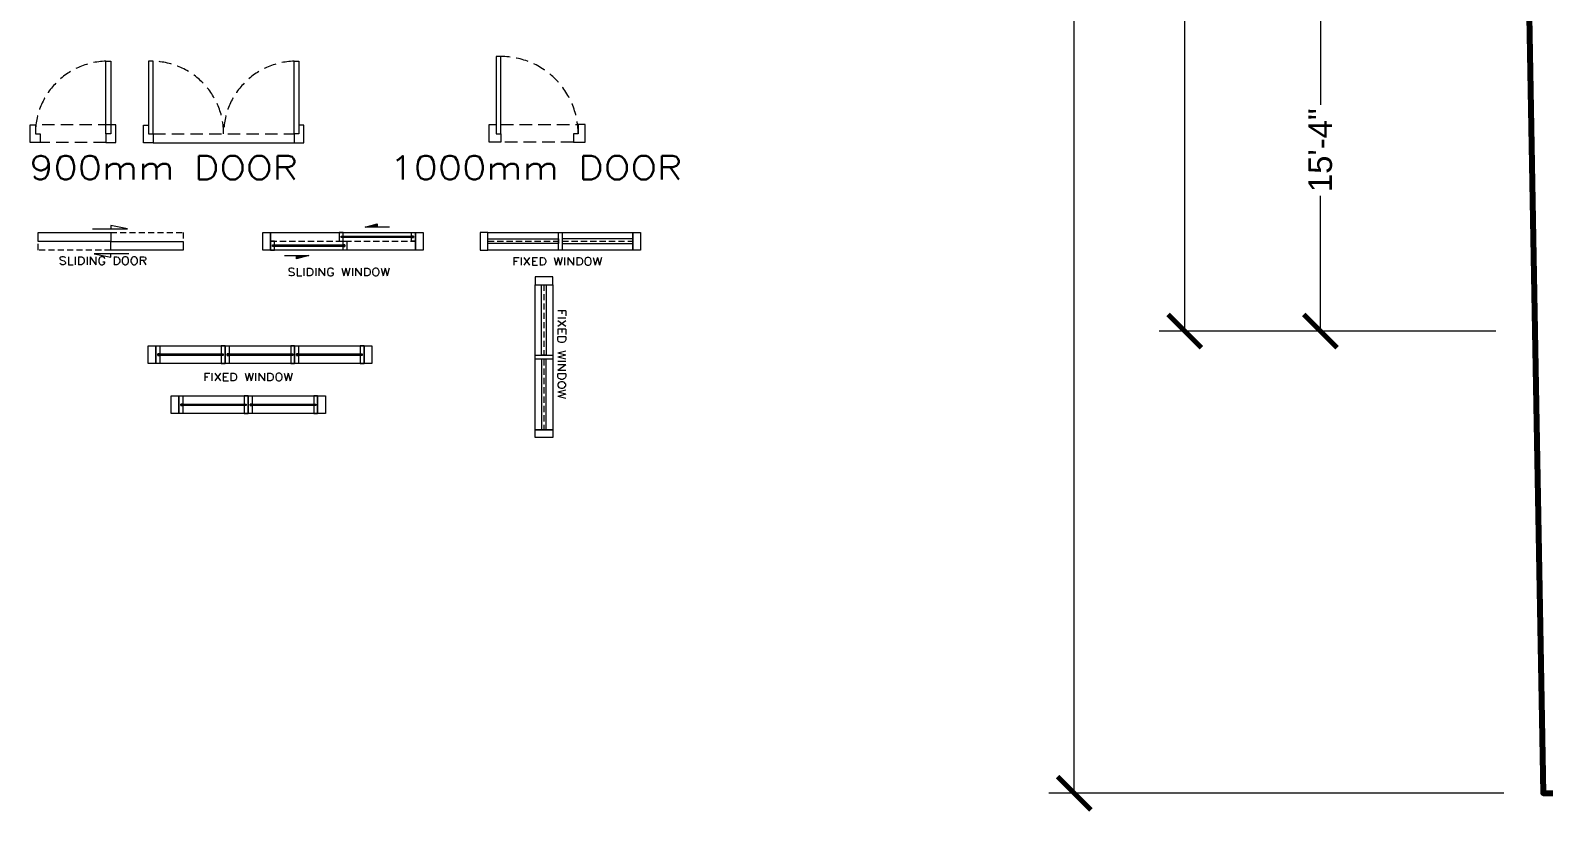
# Model space of a CAD drawing. Header units: millimetres. Extents: x 355 to 3640, y -248 to 1431.
# Drawn here: x 355 to 1127, y -10 to 389 of the extents above; entities that cross this region are included whole.
import ezdxf

# ---------------------------------------------------------------- set-up
doc = ezdxf.new("R2010")
doc.units = ezdxf.units.MM
doc.linetypes.add('HIDDEN', pattern=[9.525, 6.35, -3.175])
doc.linetypes.add('HIDDEN2', pattern=[4.7625, 3.175, -1.5875])
doc.layers.get('0').update_dxf_attribs({"plot": 0})
for name, color, linetype, lineweight in [('DIMENSION', 251, 'Continuous', 18), ('DOOR', 1, 'Continuous', 20), ('FLOORING', 33, 'Continuous', 13), ('PERIMETER', 4, 'Continuous', 80), ('TEXT', 9, 'Continuous', 15), ('WALL', 2, 'Continuous', 70), ('WINDOW', 153, 'Continuous', 20)]:
    doc.layers.add(name, color=color, linetype=linetype, lineweight=lineweight)
doc.styles.get("Standard").update_dxf_attribs({"font": 'arial.ttf'})
doc.dimstyles.new('ISO-25', dxfattribs={"dimtxt": 12, "dimasz": 17, "dimexe": 13, "dimexo": 20, "dimgap": 3.125, "dimtad": 0, "dimtoh": 1, "dimdec": 0, "dimdsep": 46, "dimlunit": 4, "dimtxsty": 'Standard', "dimblk": 'ARCHTICK', "dimcen": 2.5, "dimclrd": 256, "dimclre": 256, "dimclrt": 256, "dimadec": 0, "dimazin": 0, "dimtfac": 1, "dimtdec": 0, "dimtmove": 0, "dimatfit": 3, "dimldrblk": 'DOT', "dimfxl": 1, "dimlwd": -1, "dimlwe": -1, "dimarcsym": 0})

# ---------------------------------------------------------------- blocks, each defined once
blk = doc.blocks.new('900mm Door')
at = {"layer": 'DOOR', "linetype": 'HIDDEN'}
for p, q in [((0, 4.63), (-38.4, 4.63)), ((-2.4, -4.37), (-36, -4.37))]:
    blk.add_line(p, q, dxfattribs=at)
at = {"layer": 'DOOR'}
blk.add_lwpolyline([(-2.4, 36.99), (0, 36.99), (0, 0), (-2.4, 0)], close=True, dxfattribs=at)
for points in [[(-38.4, 4.63), (-38.4, 0), (-36, 0), (-36, -4.37), (-41, -4.37), (-41, 4.63), (-38.4, 4.63)], [(0, 4.63), (0, 0), (-2.4, 0), (-2.4, -4.37), (2.6, -4.37), (2.6, 4.63), (0, 4.63)]]:
    blk.add_lwpolyline(points, dxfattribs=at)
at = {"layer": 'DOOR', "linetype": 'HIDDEN'}
blk.add_arc((-1.4, 0), 37, 91.54872, 180, dxfattribs=at)
blk = doc.blocks.new('900x900mm Double Swing Door')
at = {"layer": 'DOOR', "linetype": 'HIDDEN'}
blk.add_line((2.4, 0), (74.4, 0), dxfattribs=at)
at = {"layer": 'DOOR'}
blk.add_line((2.4, -4.56), (74.4, -4.56), dxfattribs=at)
for points in [[(2.4, 36.99), (0, 36.99), (0, 0), (2.4, 0)], [(74.4, 36.99), (76.8, 36.99), (76.8, 0), (74.4, 0)]]:
    blk.add_lwpolyline(points, close=True, dxfattribs=at)
for points in [[(0, 4.44), (0, 0), (2.4, 0), (2.4, -4.56), (-2.4, -4.56), (-2.4, 4.44), (0, 4.44)], [(76.8, 4.44), (76.8, 0), (74.4, 0), (74.4, -4.56), (79.2, -4.56), (79.2, 4.44), (76.8, 4.44)]]:
    blk.add_lwpolyline(points, dxfattribs=at)
at = {"layer": 'DOOR', "linetype": 'HIDDEN'}
for centre, start, end in [((1.4, 0), 0, 88.45128), ((75.4, 0), 91.54872, 180)]:
    blk.add_arc(centre, 37, start, end, dxfattribs=at)
blk = doc.blocks.new('SLIDING DOOR 1 (900mm)')
at = {"layer": 'DOOR'}
for points in [[(-39.68, 5.11), (-76.67, 5.11), (-76.67, 9.66), (-39.68, 9.66)], [(-2.7, 0.66), (-39.68, 0.66), (-39.68, 5.11), (-2.7, 5.11)]]:
    blk.add_lwpolyline(points, close=True, dxfattribs=at)
at = {"layer": 'DOOR', "linetype": 'HIDDEN', "ltscale": 0.5}
for points in [[(-39.68, 9.66), (-2.7, 9.66), (-2.7, 5.11)], [(-39.68, 0.66), (-76.67, 0.66), (-76.67, 5.11)]]:
    blk.add_lwpolyline(points, dxfattribs=at)
at = {"layer": 'FLOORING'}
for points in [[(-48.87, 11.55), (-31.18, 11.55), (-39.68, 13.27), (-39.68, 11.55)], [(-30.5, -1.24), (-48.18, -1.24), (-39.68, -2.96), (-39.68, -1.24)]]:
    blk.add_lwpolyline(points, dxfattribs=at)
blk = doc.blocks.new('1000mm Hinged Door')
at = {"layer": 'DOOR', "linetype": 'HIDDEN'}
for p, q in [((2.4, 4.72), (41.76, 4.72)), ((39.36, -4.28), (2.4, -4.28))]:
    blk.add_line(p, q, dxfattribs=at)
at = {"layer": 'DOOR'}
blk.add_lwpolyline([(0, 0), (2.4, 0), (2.4, 39.36), (0, 39.36)], close=True, dxfattribs=at)
for points in [[(0, 4.72), (0, 0), (2.4, 0), (2.4, -4.28), (-3.6, -4.28), (-3.6, 4.72), (0, 4.72)], [(41.76, 4.72), (41.76, 0), (39.36, 0), (39.36, -4.28), (45.36, -4.28), (45.36, 4.72), (41.76, 4.72)]]:
    blk.add_lwpolyline(points, dxfattribs=at)
at = {"layer": 'DOOR', "linetype": 'HIDDEN'}
blk.add_arc((2.4, 0), 39.36, 0, 90, dxfattribs=at)
blk = doc.blocks.new('_ArchTick')
at = {"color": 0, "linetype": 'ByBlock', "const_width": 0.15}
blk.add_lwpolyline([(-0.5, -0.5), (0.5, 0.5)], dxfattribs=at)
blk = doc.blocks.new('*D10')
at = {"layer": 'DIMENSION', "transparency": 16777216}
for p, q in [((1099.1, 419.63), (1000.04, 419.63)), ((1013.04, 419.63), (1013.04, 350.68)), ((1013.04, 235.4), (1013.04, 304.34)), ((1099.1, 235.4), (1000.04, 235.4))]:
    blk.add_line(p, q, dxfattribs=at)
at = {"layer": 'DIMENSION', "transparency": 16777216, "xscale": 17, "yscale": 17, "zscale": 17}
for p, rotation in [((1013.04, 419.63), 90), ((1013.04, 235.4), 270)]:
    blk.add_blockref('_ArchTick', p, dxfattribs=dict(at, rotation=rotation))
at = {"layer": 'DIMENSION', "transparency": 16777216, "insert": (1013.04, 327.51), "char_height": 12, "attachment_point": 5, "rotation": 90}
blk.add_mtext('15\'-4"', dxfattribs=at)
blk = doc.blocks.new('_Dot')
at = {"color": 0, "linetype": 'ByBlock', "lineweight": -2}
blk.add_line((-0.5, 0), (-1, 0), dxfattribs=at)
at = {"color": 0, "linetype": 'ByBlock', "const_width": 0.5}
blk.add_lwpolyline([(-0.25, 0, 1), (0.25, 0, 1)], format="xyb", close=True, dxfattribs=at)
blk = doc.blocks.new('*D16')
at = {"layer": 'DIMENSION', "transparency": 16777216}
for p, q in [((1102.42, 1131.68), (930.92, 1131.68)), ((943.92, 1131.68), (943.92, 707.22)), ((943.92, 235.4), (943.92, 659.85)), ((1102.42, 235.4), (930.92, 235.4))]:
    blk.add_line(p, q, dxfattribs=at)
at = {"layer": 'DIMENSION', "transparency": 16777216, "xscale": 17, "yscale": 17, "zscale": 17}
for p, rotation in [((943.92, 1131.68), 90), ((943.92, 235.4), 270)]:
    blk.add_blockref('_ArchTick', p, dxfattribs=dict(at, rotation=rotation))
at = {"layer": 'DIMENSION', "transparency": 16777216, "insert": (943.92, 683.54), "char_height": 12, "attachment_point": 5, "rotation": 90}
blk.add_mtext('74\'-8"', dxfattribs=at)
blk = doc.blocks.new('1m x 1m Sliding Window')
at = {"layer": 'WINDOW'}
h = blk.add_hatch(color=256, dxfattribs=at)
h.dxf.hatch_style = 1
h.paths.add_polyline_path([(58.42, 11.74), (58.42, 13.46), (52.27, 11.74)])
h = blk.add_hatch(color=256, dxfattribs=at)
h.dxf.hatch_style = 1
h.paths.add_polyline_path([(17.28, -2.74), (17.28, -4.46), (23.43, -2.74)])
at = {"layer": 'WINDOW', "linetype": 'HIDDEN2'}
blk.add_line((3.94, 4.5), (77.91, 4.5), dxfattribs=at)
at = {"layer": 'WINDOW'}
for points in [[(0, 9), (3.94, 9), (3.94, 0), (0, 0)], [(3.94, 9), (77.91, 9), (77.91, 0), (3.94, 0)], [(77.91, 9), (81.85, 9), (81.85, 0), (77.91, 0)], [(4.94, 1.85), (4.94, 2.65), (41.93, 2.65), (41.93, 1.85)], [(39.93, 6.35), (39.93, 7.15), (76.91, 7.15), (76.91, 6.35)]]:
    blk.add_lwpolyline(points, close=True, dxfattribs=at)
for points in [[(38.93, 9), (38.93, 4.5), (40.93, 4.5), (40.93, 6.35), (39.93, 6.35), (39.93, 7.15), (40.93, 7.15), (40.93, 9), (38.93, 9)], [(64.57, 11.74), (52.27, 11.74), (58.42, 13.46), (58.42, 11.74)], [(77.91, 9), (77.91, 4.5), (75.91, 4.5), (75.91, 6.35), (76.91, 6.35), (76.91, 7.15), (75.91, 7.15), (75.91, 9), (77.91, 9)], [(3.94, 4.5), (3.94, 0), (5.94, 0), (5.94, 1.85), (4.94, 1.85), (4.94, 2.65), (5.94, 2.65), (5.94, 4.5), (3.94, 4.5)], [(42.93, 4.5), (42.93, 0), (40.93, 0), (40.93, 1.85), (41.93, 1.85), (41.93, 2.65), (40.93, 2.65), (40.93, 4.5), (42.93, 4.5)], [(11.13, -2.74), (23.43, -2.74), (17.28, -4.46), (17.28, -2.74)]]:
    blk.add_lwpolyline(points, dxfattribs=at)
blk = doc.blocks.new('FIXED WINDOW')
at = {"layer": 'WINDOW', "linetype": 'HIDDEN2'}
for p, q in [((3.94, 4.5), (39.93, 4.5)), ((41.93, 4.5), (77.91, 4.5))]:
    blk.add_line(p, q, dxfattribs=at)
at = {"layer": 'WINDOW'}
for points in [[(3.94, 9), (0, 9), (0, 0), (3.94, 0)], [(3.94, 9), (77.91, 9), (77.91, 0), (3.94, 0)], [(39.93, 9), (41.93, 9), (41.93, 0), (39.93, 0)], [(77.91, 9), (81.85, 9), (81.85, 0), (77.91, 0)], [(3.94, 5.67), (39.93, 5.67), (39.93, 3.33), (3.94, 3.33)], [(77.91, 5.67), (41.93, 5.67), (41.93, 3.33), (77.91, 3.33)]]:
    blk.add_lwpolyline(points, close=True, dxfattribs=at)
blk = doc.blocks.new('*D33')
at = {"layer": 'DIMENSION', "transparency": 16777216}
for p, q in [((1084.94, 1206.47), (874.58, 1206.47)), ((887.58, 1206.47), (887.58, 631.02)), ((887.58, -0.1), (887.58, 575.35)), ((1106.66, -0.1), (874.58, -0.1))]:
    blk.add_line(p, q, dxfattribs=at)
at = {"layer": 'DIMENSION', "transparency": 16777216, "xscale": 17, "yscale": 17, "zscale": 17}
for p, rotation in [((887.58, 1206.47), 90), ((887.58, -0.1), 270)]:
    blk.add_blockref('_ArchTick', p, dxfattribs=dict(at, rotation=rotation))
at = {"layer": 'DIMENSION', "transparency": 16777216, "insert": (887.58, 603.18), "char_height": 12, "attachment_point": 5, "rotation": 90}
blk.add_mtext('100\'-7"', dxfattribs=at)
blk = doc.blocks.new('2-PANEL LOUVRE WINDOW')
at = {"layer": 'WINDOW'}
for points in [[(3.94, 0), (0, 0), (0, 9), (3.94, 9)], [(3.94, 9), (39.34, 9), (39.34, 0), (3.94, 0)], [(3.94, 9), (5.94, 9), (5.94, 4.9), (4.94, 4.9), (4.94, 4.1), (5.94, 4.1), (5.94, 0), (3.94, 0)], [(39.34, 9), (37.34, 9), (37.34, 4.9), (38.34, 4.9), (38.34, 4.1), (37.34, 4.1), (37.34, 0), (39.34, 0)], [(39.34, 9), (74.74, 9), (74.74, 0), (39.34, 0)], [(39.34, 9), (41.34, 9), (41.34, 4.9), (40.34, 4.9), (40.34, 4.1), (41.34, 4.1), (41.34, 0), (39.34, 0)], [(74.74, 9), (72.74, 9), (72.74, 4.9), (73.74, 4.9), (73.74, 4.1), (72.74, 4.1), (72.74, 0), (74.74, 0)], [(78.68, 0), (74.74, 0), (74.74, 9), (78.68, 9)], [(4.94, 4.9), (38.34, 4.9), (38.34, 4.1), (4.94, 4.1)], [(40.34, 4.9), (73.74, 4.9), (73.74, 4.1), (40.34, 4.1)]]:
    blk.add_lwpolyline(points, close=True, dxfattribs=at)
blk = doc.blocks.new('3-PANEL LOUVRE WINDOW')
at = {"layer": 'WINDOW'}
for points in [[(3.94, 0), (0, 0), (0, 9), (3.94, 9)], [(3.94, 9), (39.34, 9), (39.34, 0), (3.94, 0)], [(3.94, 9), (5.94, 9), (5.94, 4.9), (4.94, 4.9), (4.94, 4.1), (5.94, 4.1), (5.94, 0), (3.94, 0)], [(39.34, 9), (37.34, 9), (37.34, 4.9), (38.34, 4.9), (38.34, 4.1), (37.34, 4.1), (37.34, 0), (39.34, 0)], [(39.34, 9), (74.74, 9), (74.74, 0), (39.34, 0)], [(39.34, 9), (41.34, 9), (41.34, 4.9), (40.34, 4.9), (40.34, 4.1), (41.34, 4.1), (41.34, 0), (39.34, 0)], [(74.74, 9), (72.74, 9), (72.74, 4.9), (73.74, 4.9), (73.74, 4.1), (72.74, 4.1), (72.74, 0), (74.74, 0)], [(74.74, 9), (76.74, 9), (76.74, 4.9), (75.74, 4.9), (75.74, 4.1), (76.74, 4.1), (76.74, 0), (74.74, 0)], [(74.74, 9), (110.14, 9), (110.14, 0), (74.74, 0)], [(110.14, 9), (108.14, 9), (108.14, 4.9), (109.14, 4.9), (109.14, 4.1), (108.14, 4.1), (108.14, 0), (110.14, 0)], [(114.08, 0), (110.14, 0), (110.14, 9), (114.08, 9)], [(4.94, 4.9), (38.34, 4.9), (38.34, 4.1), (4.94, 4.1)], [(40.34, 4.9), (73.74, 4.9), (73.74, 4.1), (40.34, 4.1)], [(75.74, 4.9), (109.14, 4.9), (109.14, 4.1), (75.74, 4.1)]]:
    blk.add_lwpolyline(points, close=True, dxfattribs=at)

msp = doc.modelspace()

# ---------------------------------------------------------------- linework, layer by layer
at = {"layer": 'PERIMETER'}
msp.add_lwpolyline([(1104.94, 1206.47), (1126.66, -0.1), (1871.76, -0.1), (1775.03, 1205.18)], close=True, dxfattribs=at)

# ---------------------------------------------------------------- block references
at = {"layer": 'DOOR'}
for name, p in [('900mm Door', (396.24, 335.9)), ('900x900mm Double Swing Door', (415.45, 335.9)), ('SLIDING DOOR 1 (900mm)', (435.92, 275.98))]:
    msp.add_blockref(name, p, dxfattribs=at)
at = {"layer": 'FLOORING'}
msp.add_blockref('1000mm Hinged Door', (592.82, 335.9), dxfattribs=at)
at = {"layer": 'WALL'}
msp.add_blockref('2-PANEL LOUVRE WINDOW', (427.04, 193.32), dxfattribs=at)
at = {"layer": 'WINDOW'}
for name, p in [('1m x 1m Sliding Window', (473.77, 276.63)), ('FIXED WINDOW', (584.58, 276.63)), ('3-PANEL LOUVRE WINDOW', (415.3, 218.87))]:
    msp.add_blockref(name, p, dxfattribs=at)
at = {"layer": 'WINDOW', "rotation": 270}
msp.add_blockref('FIXED WINDOW', (612.64, 262.96), dxfattribs=at)

# ---------------------------------------------------------------- texts
at = {"layer": 'TEXT', "attachment_point": 1}
for s, width, insert, char_height in [('\\pi14.066;{\\Fromans|c0;\\W1.2;900mm DOOR}', 179.6741, (340.72, 324.65), 12), ('\\pi8.237;{\\Fromans|c0;\\W1.2;1000mm DOOR}', 179.6741, (530.18, 324.65), 12), ('\\pi22.703;{\\Fromans|c0;\\W1.2;SLIDING DOOR}', 95.2341, (347.07, 273.2), 4), ('\\pi4.8542;{\\Fromans|c0;\\W1.2;FIXED WINDOW}', 60.4514, (596.12, 272.89), 4), ('\\pi1.1971;{\\Fromans|c0;\\W1.2;SLIDING WINDOW}', 60.4514, (485.18, 267.47), 4), ('\\pi4.8542;{\\Fromans|c0;\\W1.2;FIXED WINDOW}', 60.4514, (438.49, 214), 4)]:
    msp.add_mtext_dynamic_manual_height_columns(s, width=width, gutter_width=12.5, heights=[0], dxfattribs=dict(at, insert=insert, char_height=char_height))
at = {"layer": 'TEXT', "insert": (628.25, 251.42), "char_height": 4, "attachment_point": 1, "rotation": 270}
msp.add_mtext_dynamic_manual_height_columns('\\pi4.8542;{\\Fromans|c0;\\W1.2;FIXED WINDOW}', width=60.4514, gutter_width=12.5, heights=[0], dxfattribs=at)

# ---------------------------------------------------------------- dimensions: what is measured, and where the dimension line sits
at = {"layer": 'DIMENSION'}
for base, p1, p2, picture, middle in [((887.58, -0.1), (1104.94, 1206.47), (1126.66, -0.1), '*D33', (887.58, 603.18)), ((943.92, 1131.68), (1122.42, 235.4), (1122.42, 1131.68), '*D16', (943.92, 683.54)), ((1013.04, 235.4), (1119.1, 419.63), (1119.1, 235.4), '*D10', (1013.04, 327.51))]:
    dim = msp.add_linear_dim(base=base, p1=p1, p2=p2, angle=90, dimstyle='ISO-25', dxfattribs=at)
    dim.commit()
    dim.dimension.update_dxf_attribs({"geometry": picture, "text_midpoint": middle})

doc.saveas('drawing.dxf')
